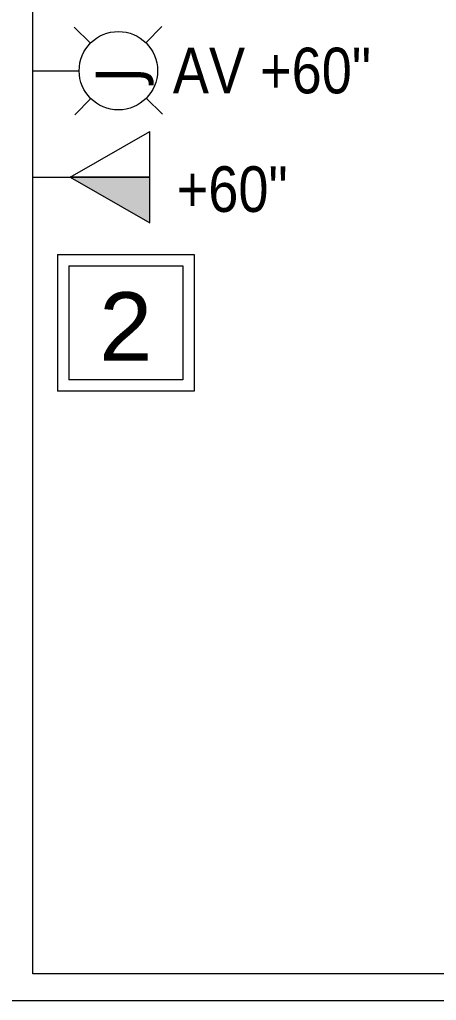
# Model space of a CAD drawing. Header units: inches. Extents: x 1 to 4637, y -664 to 702.
# Drawn here: x 1381.2 to 1436, y 213.5 to 342.5 of the extents above; entities that cross this region are included whole.
import ezdxf

# ---------------------------------------------------------------- set-up
doc = ezdxf.new("R2010")
doc.units = ezdxf.units.IN
doc.header["$MEASUREMENT"] = 0
for name, color, linetype, lineweight in [('A-ANNO-NOTE', 131, 'Continuous', 20), ('E-COMM-IDEN', 2, 'Continuous', 9), ('E-ELEC-FIXT-IDEN', 2, 'Continuous', 9), ('I-WALL', 2, 'Continuous', 9)]:
    doc.layers.add(name, color=color, linetype=linetype, lineweight=lineweight)
doc.styles.add('Arial', font='arial.ttf', dxfattribs={"height": 9})
doc.styles.add('Arial_2', font='arial.ttf', dxfattribs={"width": 0.85, "height": 6})
doc.styles.add('Tahoma', font='tahoma.ttf', dxfattribs={"height": 6})

# ---------------------------------------------------------------- blocks, each defined once
blk = doc.blocks.new('FORM Equipment_Fixture Tag - Square-214315-New Construction - Tel_Data_Elec Plan')
at = {"layer": 'A-ANNO-NOTE'}
for p, q in [((-0.09375, 0.09375), (0.09375, 0.09375)), ((-0.09375, 0.09375), (0.09375, 0.09375)), ((-0.09375, 0.09375), (0.09375, 0.09375)), ((-0.09375, 0.09375), (-0.09375, -0.09375)), ((0.09375, 0.09375), (0.09375, -0.09375)), ((-0.078125, 0.078125), (-0.078125, -0.078125)), ((-0.078125, 0.078125), (0.078125, 0.078125)), ((0.078125, 0.078125), (0.078125, -0.078125)), ((0.078125, -0.078125), (-0.078125, -0.078125)), ((0.09375, -0.09375), (-0.09375, -0.09375))]:
    blk.add_line(p, q, dxfattribs=at)

msp = doc.modelspace()

# ---------------------------------------------------------------- hatches: boundary and pattern name
at = {"layer": 'A-ANNO-NOTE', "lineweight": 9}
msp.add_hatch(color=256, dxfattribs=at).paths.add_polyline_path([(1398.29, 315.77), (1398.29, 321.77), (1387.83, 321.77)], flags=0)

# ---------------------------------------------------------------- linework, layer by layer
at = {"layer": 'A-ANNO-NOTE'}
for p, q in [((1390.48, 339.39), (1388.35, 341.51)), ((1397.77, 339.45), (1399.9, 341.58)), ((1382.91, 335.78), (1389, 335.78)), ((1390.54, 332.1), (1388.42, 329.97)), ((1397.84, 332.16), (1399.96, 330.04)), ((1387.83, 321.77), (1398.29, 327.77)), ((1398.29, 315.77), (1398.29, 327.77)), ((1382.91, 321.77), (1398.29, 321.77)), ((1398.29, 321.77), (1387.83, 321.77)), ((1387.83, 321.77), (1398.29, 315.77)), ((1387.83, 321.77), (1398.29, 315.77)), ((1398.29, 315.77), (1398.29, 321.77))]:
    msp.add_line(p, q, dxfattribs=at)
msp.add_circle((1394.16, 335.78), 5.16, dxfattribs=at)
at = {"layer": 'I-WALL', "color": 250, "lineweight": 20}
for p, q in [((1382.91, 216.96), (1382.91, 462.52)), ((1538.04, 216.96), (1382.91, 216.96)), ((1379.41, 213.46), (1538.04, 213.46))]:
    msp.add_line(p, q, dxfattribs=at)

# ---------------------------------------------------------------- block references
at = {"layer": 'A-ANNO-NOTE', "xscale": 96, "yscale": 96, "zscale": 96}
msp.add_blockref('FORM Equipment_Fixture Tag - Square-214315-New Construction - Tel_Data_Elec Plan', (1395.16, 302.6), dxfattribs=at)

# ---------------------------------------------------------------- texts
at = {"layer": 'A-ANNO-NOTE', "lineweight": 9, "insert": (1391.18, 334.21), "char_height": 6, "width": 3.939, "attachment_point": 1, "rotation": 90, "style": 'Tahoma'}
msp.add_mtext('J', dxfattribs=at)
at = {"layer": 'A-ANNO-NOTE', "lineweight": 9, "insert": (1391.64, 306.63), "char_height": 9, "width": 8.484, "attachment_point": 1, "style": 'Arial'}
msp.add_mtext('2', dxfattribs=at)
at = {"layer": 'E-COMM-IDEN', "insert": (1401.84, 323.2), "char_height": 6, "width": 18.0285, "attachment_point": 1, "style": 'Arial_2'}
msp.add_mtext('+60"', dxfattribs=at)
at = {"layer": 'E-ELEC-FIXT-IDEN', "insert": (1401.33, 338.8), "char_height": 6, "width": 32.4513, "attachment_point": 1, "style": 'Arial_2'}
msp.add_mtext('AV +60"', dxfattribs=at)

doc.saveas('drawing.dxf')
